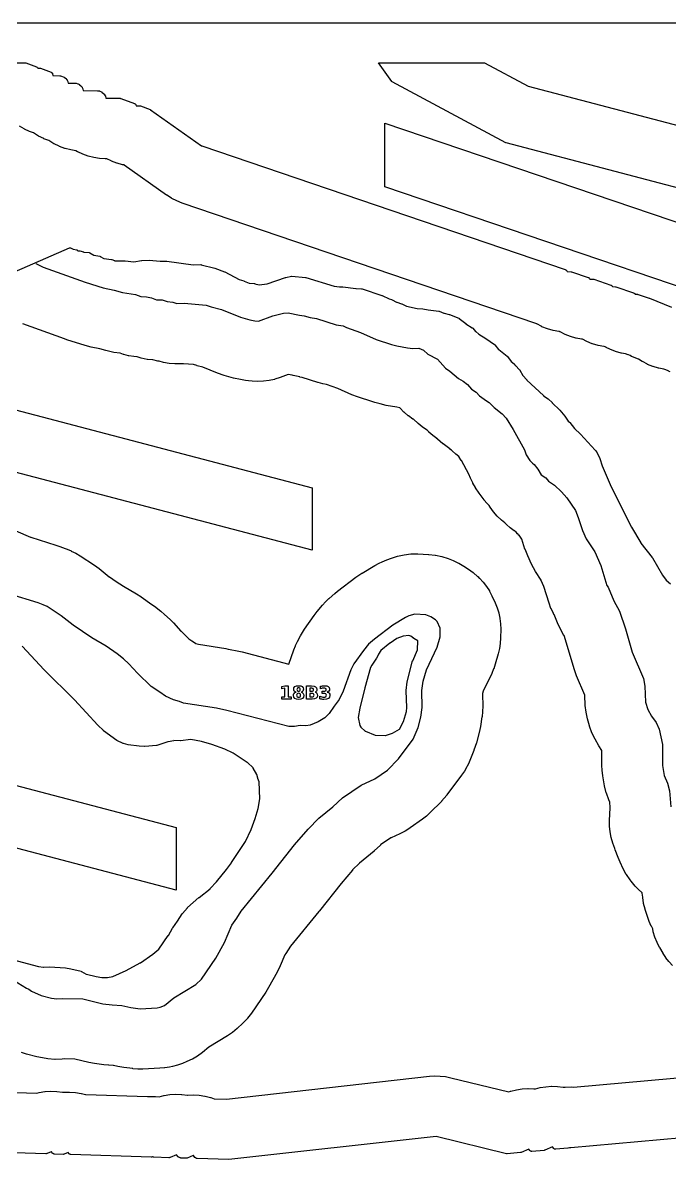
# Model space of a CAD drawing. Header units: millimetres. Extents: x 0 to 841, y 0 to 594.
# Drawn here: x 412.9 to 627, y 212.9 to 594 of the extents above; entities that cross this region are included whole.
import ezdxf

# ---------------------------------------------------------------- set-up
doc = ezdxf.new("R2010")
doc.units = ezdxf.units.MM
for name, color, linetype in [('CUT', 1, 'Continuous'), ('ENGRAVE', 5, 'Continuous'), ('SHEET_EDGE_DO_NOT_CUT', 8, 'Continuous')]:
    doc.layers.add(name, color=color, linetype=linetype)

msp = doc.modelspace()

# ---------------------------------------------------------------- linework, layer by layer
at = {"layer": 'CUT'}
for points in [[(356.96, 580.84), (413.82, 580.84), (417.31, 579.53), (417.31, 579.53), (417.36, 579.51), (417.4, 579.49), (417.52, 579.41), (417.57, 579.38), (417.61, 579.34), (417.64, 579.31), (417.67, 579.26), (417.79, 579.1), (417.79, 579.09), (417.8, 579.09), (418.5, 579.06), (418.55, 579.05), (418.6, 579.04), (418.65, 579.02), (422.18, 577.7), (422.22, 577.68), (422.26, 577.66), (422.38, 577.59), (422.42, 577.56), (422.45, 577.53), (422.49, 577.5), (422.52, 577.46), (422.57, 577.4), (422.6, 577.35), (422.62, 577.31), (422.64, 577.26), (422.65, 577.21), (422.79, 576.6), (422.8, 576.59), (422.81, 576.59), (425.11, 576.56), (425.17, 576.55), (425.22, 576.54), (425.28, 576.53), (426.51, 576.07), (426.55, 576.06), (426.59, 576.03), (426.63, 576.01), (426.99, 575.75), (427.02, 575.72), (427.05, 575.69), (427.08, 575.66), (427.43, 575.22), (427.45, 575.19), (427.48, 575.15), (427.49, 575.11), (427.68, 574.68), (427.7, 574.63), (427.71, 574.58), (427.8, 574.11), (427.8, 574.1), (427.82, 574.1), (430.37, 574.05), (430.41, 574.05), (430.45, 574.04), (430.49, 574.03), (431.06, 573.87), (431.1, 573.86), (431.14, 573.84), (431.17, 573.82), (431.56, 573.6), (431.59, 573.58), (431.62, 573.56), (432.01, 573.25), (432.05, 573.21), (432.08, 573.17), (432.44, 572.72), (432.46, 572.69), (432.48, 572.65), (432.5, 572.61), (432.69, 572.18), (432.71, 572.13), (432.72, 572.08), (432.81, 571.63), (432.81, 571.61), (432.82, 571.61), (437.57, 571.58), (437.63, 571.58), (438.19, 571.5), (438.24, 571.49), (438.28, 571.48), (438.33, 571.46), (438.88, 571.21), (438.93, 571.19), (438.97, 571.17), (439, 571.14), (439.67, 570.58), (439.71, 570.54), (439.75, 570.5), (439.78, 570.46), (440.09, 569.94), (440.12, 569.89), (440.14, 569.85), (440.15, 569.8), (440.32, 569.14), (440.32, 569.13), (440.33, 569.13), (445.04, 569.08), (445.08, 569.07), (445.12, 569.07), (445.16, 569.06), (445.21, 569.04), (449.82, 567.31), (449.86, 567.29), (449.9, 567.27), (449.94, 567.24), (449.98, 567.21), (450.12, 567.08), (450.16, 567.04), (450.19, 567), (450.22, 566.96), (450.24, 566.91), (450.26, 566.86), (450.33, 566.64), (450.33, 566.63), (450.34, 566.63), (451.65, 566.59), (451.7, 566.59), (451.76, 566.58), (451.81, 566.56), (455.01, 565.36), (455.05, 565.34), (455.09, 565.32), (455.12, 565.3), (471.99, 553.31), (472, 553.31), (472.01, 553.3), (592.33, 512.34), (592.38, 512.32), (592.42, 512.3), (592.46, 512.27), (592.64, 512.14), (592.68, 512.11), (592.71, 512.08), (592.74, 512.05), (592.77, 512.01), (592.79, 511.97), (592.81, 511.93), (592.9, 511.72), (592.91, 511.71), (592.92, 511.71), (594.28, 511.66), (594.33, 511.65), (594.37, 511.64), (594.42, 511.63), (599.91, 509.76), (599.96, 509.74), (600.01, 509.71), (600.05, 509.68), (600.17, 509.59), (600.2, 509.56), (600.24, 509.53), (600.27, 509.49), (600.29, 509.45), (600.31, 509.41), (600.4, 509.22), (600.41, 509.21), (600.42, 509.21), (601.6, 509.16), (601.65, 509.16), (601.7, 509.15), (601.74, 509.14), (607.39, 507.22), (607.44, 507.19), (607.49, 507.16), (607.64, 507.07), (607.68, 507.05), (607.71, 507.02), (607.74, 506.98), (607.77, 506.95), (607.8, 506.91), (607.91, 506.73), (607.92, 506.72), (607.93, 506.72), (608.93, 506.67), (608.98, 506.67), (609.02, 506.66), (609.07, 506.64), (614.91, 504.65), (614.97, 504.63), (615.02, 504.6), (615.17, 504.51), (615.22, 504.48), (615.25, 504.44), (615.29, 504.4), (615.32, 504.36), (615.41, 504.23), (615.42, 504.22), (615.43, 504.22), (616.26, 504.17), (616.31, 504.17), (616.36, 504.16), (616.4, 504.15), (620.11, 502.88), (620.13, 502.87), (627.41, 499.95)], [(639.11, 503.51), (532.62, 539.76), (532.62, 560.89), (646.05, 522.28)], [(627, 478.52), (626.51, 478.77), (626.49, 478.78), (624.96, 479.39), (624.95, 479.4), (624.94, 479.4), (623.24, 479.72), (623.19, 479.73), (621.37, 480.26), (621.33, 480.28), (619.57, 480.98), (619.52, 481), (617.84, 481.88), (617.8, 481.9), (616.58, 482.69), (616.57, 482.69), (616.56, 482.7), (616.24, 482.79), (616.19, 482.81), (614.32, 483.58), (614.27, 483.61), (613.77, 483.88), (613.75, 483.89), (613.19, 484.11), (613.17, 484.12), (612.22, 484.44), (612.21, 484.44), (612.2, 484.45), (610.87, 484.68), (610.82, 484.7), (608.94, 485.24), (608.89, 485.25), (607.07, 485.98), (607.02, 486), (605.84, 486.61), (605.83, 486.62), (605.82, 486.62), (605.14, 486.85), (605.12, 486.86), (605.12, 486.86), (605.1, 486.86), (603.2, 487.22), (603.15, 487.24), (601.31, 487.78), (601.26, 487.79), (599.48, 488.52), (599.43, 488.54), (598.05, 489.26), (598.04, 489.27), (598.03, 489.27), (597.89, 489.32), (597.88, 489.32), (597.86, 489.33), (597.78, 489.33), (597.73, 489.34), (595.9, 489.67), (595.86, 489.68), (594.07, 490.18), (594.02, 490.2), (592.29, 490.87), (592.25, 490.89), (590.59, 491.72), (590.55, 491.74), (590.44, 491.81), (590.43, 491.82), (590.42, 491.82), (590.27, 491.83), (590.22, 491.83), (588.33, 492.18), (588.29, 492.19), (586.44, 492.72), (586.39, 492.73), (584.61, 493.44), (584.57, 493.46), (582.86, 494.34), (582.82, 494.36), (582.54, 494.54), (582.53, 494.55), (582.52, 494.55), (465.58, 534.36), (465.56, 534.37), (463.8, 535.07), (463.75, 535.09), (462.08, 535.94), (462.04, 535.97), (460.44, 536.99), (460.42, 537), (446.38, 546.98), (446.37, 546.99), (446.36, 546.99), (445.91, 547.07), (445.86, 547.08), (444, 547.59), (443.96, 547.61), (442.16, 548.31), (442.11, 548.33), (440.65, 549.07), (440.64, 549.07), (440.63, 549.07), (440.1, 549.08), (440.07, 549.08), (438.21, 549.18), (438.16, 549.19), (436.33, 549.47), (436.29, 549.48), (434.49, 549.93), (434.45, 549.94), (432.7, 550.57), (432.66, 550.58), (430.98, 551.37), (430.94, 551.39), (430.38, 551.72), (430.37, 551.72), (430.36, 551.72), (428.74, 551.97), (428.69, 551.98), (426.82, 552.47), (426.77, 552.48), (424.96, 553.15), (424.91, 553.17), (423.17, 554.01), (423.13, 554.04), (421.48, 555.05), (421.44, 555.08), (421.44, 555.08), (421.43, 555.09), (421.42, 555.09), (419.83, 555.69), (419.78, 555.71), (418.06, 556.56), (418.01, 556.58), (416.38, 557.6), (416.37, 557.61), (416.35, 557.61), (415.09, 558.07), (415.05, 558.09), (413.36, 558.88), (413.32, 558.91), (411.72, 559.86)], [(390.03, 502.92), (428.28, 519.61), (428.41, 519.6), (428.41, 519.6), (428.45, 519.59), (428.5, 519.58), (428.55, 519.57), (428.59, 519.55), (429.47, 519.13), (429.48, 519.13), (429.49, 519.13), (430.67, 518.9), (430.72, 518.88), (430.77, 518.87), (430.81, 518.85), (430.86, 518.82), (431.16, 518.61), (431.17, 518.61), (431.18, 518.61), (431.58, 518.6), (431.64, 518.6), (431.69, 518.59), (431.74, 518.58), (432.89, 518.18), (432.9, 518.17), (432.91, 518.17), (434.83, 517.97), (434.88, 517.96), (434.93, 517.95), (434.98, 517.93), (435.03, 517.9), (436.28, 517.15), (436.29, 517.15), (436.31, 517.15), (438.32, 516.79), (438.37, 516.78), (438.42, 516.76), (438.47, 516.73), (439.66, 516.08), (439.67, 516.07), (439.68, 516.07), (442.17, 515.68), (442.22, 515.67), (442.27, 515.65), (443.16, 515.31), (443.17, 515.3), (443.18, 515.3), (444.01, 515.21), (444.04, 515.21), (446.65, 515.28), (446.69, 515.28), (446.73, 515.27), (449.57, 514.9), (449.59, 514.89), (449.6, 514.9), (452.14, 515.32), (452.19, 515.33), (454.6, 515.49), (454.64, 515.49), (454.68, 515.49), (458.27, 515.15), (458.29, 515.15), (460.39, 515.17), (460.46, 515.17), (469.22, 513.96), (469.23, 513.96), (469.24, 513.96), (471.76, 513.99), (471.8, 513.99), (471.85, 513.99), (471.89, 513.98), (476.31, 512.81), (476.35, 512.8), (479.6, 511.58), (479.66, 511.56), (484.37, 509.03), (484.38, 509.03), (484.4, 509.02), (486.01, 508.59), (486.08, 508.57), (487.71, 507.87), (487.73, 507.87), (487.74, 507.87), (489.52, 507.7), (489.56, 507.7), (489.6, 507.69), (491.06, 507.33), (491.07, 507.33), (491.08, 507.33), (493.64, 507.65), (493.66, 507.65), (493.67, 507.66), (499.79, 509.75), (499.85, 509.76), (501.75, 510.14), (501.79, 510.15), (501.84, 510.15), (501.89, 510.15), (506.34, 509.73), (506.39, 509.72), (506.43, 509.71), (515.81, 506.86), (515.82, 506.86), (515.83, 506.86), (517.61, 506.62), (517.62, 506.62), (517.63, 506.62), (518.65, 506.68), (518.7, 506.68), (518.75, 506.68), (523.07, 506.07), (523.1, 506.07), (524.94, 505.99), (524.99, 505.99), (525.03, 505.98), (525.08, 505.97), (531.62, 503.79), (531.68, 503.77), (534.01, 502.66), (534.02, 502.66), (534.03, 502.65), (534.9, 502.4), (534.95, 502.38), (535, 502.36), (536.51, 501.54), (536.52, 501.54), (536.53, 501.53), (538.17, 501.03), (538.21, 501.01), (538.25, 501), (539.79, 500.22), (539.8, 500.22), (539.81, 500.22), (543.28, 499.52), (543.31, 499.52), (545.14, 499.41), (545.18, 499.4), (545.21, 499.39), (546.93, 499.01), (546.95, 499.01), (550.45, 498.6), (550.5, 498.59), (550.54, 498.58), (550.58, 498.57), (552.18, 497.94), (552.21, 497.93), (553.9, 497.53), (553.93, 497.52), (553.97, 497.51), (557.11, 496.24), (557.15, 496.22), (557.19, 496.19), (557.23, 496.17), (559.4, 494.45), (559.42, 494.43), (561.56, 493.11), (561.61, 493.08), (561.65, 493.05), (561.68, 493.01), (562.65, 491.84), (562.66, 491.84), (562.67, 491.83), (563.66, 490.97), (563.67, 490.97), (563.67, 490.96), (566.02, 489.58), (566.05, 489.56), (568.9, 487.56), (568.94, 487.53), (568.97, 487.5), (569, 487.47), (570.26, 485.93), (570.27, 485.92), (570.28, 485.91), (573.11, 483.64), (573.15, 483.6), (573.19, 483.56), (574.4, 481.97), (574.41, 481.96), (574.42, 481.95), (575.38, 481.12), (575.42, 481.09), (575.45, 481.06), (575.47, 481.02), (575.78, 480.57), (575.78, 480.56), (575.79, 480.55), (577.19, 479.19), (577.23, 479.16), (577.25, 479.12), (577.28, 479.08), (578.28, 477.33), (578.29, 477.32), (578.29, 477.31), (579.55, 475.8), (579.57, 475.77), (585.11, 470.62), (585.14, 470.6), (586.66, 469.51), (586.71, 469.47), (588.01, 468.29), (588.02, 468.28), (590.46, 465.84), (590.5, 465.8), (592.12, 463.85), (592.15, 463.8), (593.22, 462.18), (593.23, 462.17), (593.24, 462.16), (593.76, 461.78), (593.79, 461.75), (593.83, 461.72), (593.86, 461.68), (595.35, 459.74), (595.35, 459.73), (595.36, 459.72), (597.37, 457.87), (597.4, 457.84), (602.25, 452.53), (602.28, 452.49), (602.66, 451.97), (602.69, 451.93), (602.71, 451.89), (603.7, 449.82), (603.72, 449.76), (604.51, 447.35), (604.52, 447.33), (607.47, 440.39), (607.48, 440.38), (614.24, 427.07), (614.25, 427.06), (617.29, 421.84), (617.31, 421.81), (621.09, 417), (621.12, 416.94), (624.49, 411.19), (624.51, 411.16), (625.72, 409.53), (625.73, 409.51), (625.74, 409.5), (627.17, 408.31)], [(627.77, 281.93), (626.65, 283.16), (626.62, 283.19), (625.61, 284.5), (625.59, 284.54), (624.69, 285.94), (624.68, 285.95), (623.55, 287.9), (623.54, 287.92), (622.69, 289.54), (622.67, 289.58), (621.98, 291.27), (621.96, 291.32), (621.43, 293.06), (621.42, 293.11), (621.24, 294.02), (621.23, 294.03), (621.23, 294.04), (620.79, 294.9), (620.78, 294.92), (620.07, 296.46), (620.05, 296.5), (619.48, 298.1), (619.47, 298.12), (618.74, 300.5), (618.73, 300.53), (618.24, 302.46), (618.23, 302.51), (617.93, 304.48), (617.93, 304.5), (617.79, 305.92), (617.79, 305.93), (617.78, 305.94), (616.48, 307.17), (616.46, 307.18), (615.49, 308.19), (615.47, 308.21), (614.09, 309.81), (614.08, 309.83), (613.75, 310.26), (613.73, 310.28), (612.52, 312.03), (612.49, 312.07), (611.47, 313.95), (611.46, 313.97), (610.45, 316.11), (610.44, 316.13), (609.78, 317.69), (609.77, 317.71), (608.84, 320.21), (608.84, 320.21), (608.68, 320.67), (608.68, 320.68), (608.07, 322.44), (608.06, 322.47), (607.54, 324.26), (607.52, 324.31), (607.18, 326.13), (607.17, 326.18), (607, 328.03), (606.99, 328.08), (607, 329.95), (607, 329.97), (607.21, 334.18), (607.21, 334.21), (607.07, 336.01), (607.06, 336.02), (607.06, 336.03), (606.74, 336.75), (606.73, 336.78), (605.9, 339.03), (605.88, 339.09), (605.33, 341.42), (605.32, 341.45), (604.75, 344.77), (604.74, 344.79), (604.53, 346.47), (604.52, 346.52), (604.45, 348.21), (604.45, 348.23), (604.46, 353.04), (604.46, 353.05), (604.45, 353.06), (603.44, 354.63), (603.42, 354.65), (602.2, 356.81), (602.18, 356.84), (601.15, 358.94), (601.13, 358.99), (600.36, 361.2), (600.35, 361.23), (599.67, 363.6), (599.67, 363.63), (599.19, 365.77), (599.18, 365.82), (598.94, 368), (598.94, 368.03), (598.75, 371.44), (598.75, 371.45), (598.75, 371.46), (596.04, 377.83), (596.03, 377.86), (595.24, 380.1), (595.23, 380.13), (593.1, 387.53), (593.09, 387.53), (591.9, 391.15), (591.9, 391.16), (591.89, 391.17), (590.93, 392.89), (590.92, 392.92), (589.99, 394.82), (589.98, 394.84), (588.6, 398.09), (588.58, 398.12), (588.39, 398.44), (588.37, 398.48), (587.6, 400.13), (587.58, 400.17), (586.95, 401.9), (586.95, 401.93), (585.26, 407.41), (585.25, 407.44), (584.38, 409.44), (584.38, 409.45), (584.37, 409.46), (582.51, 412.33), (582.49, 412.36), (581.14, 414.8), (581.13, 414.83), (579.88, 417.52), (579.87, 417.55), (578.99, 419.79), (578.98, 419.82), (577.93, 423.06), (577.93, 423.07), (577.92, 423.08), (577.01, 424.41), (576.99, 424.43), (576.58, 424.9), (576.56, 424.91), (576.02, 425.43), (576.02, 425.44), (576.01, 425.45), (575.46, 425.83), (575.44, 425.84), (574.1, 426.84), (574.07, 426.87), (572.82, 427.98), (572.79, 428.01), (572.36, 428.46), (572.34, 428.48), (571.17, 429.42), (571.13, 429.45), (569.82, 430.73), (569.79, 430.76), (568.6, 432.15), (568.57, 432.19), (567.51, 433.69), (567.49, 433.71), (567.17, 434.22), (567.16, 434.23), (567.16, 434.24), (566.37, 435.04), (566.35, 435.06), (565.5, 436.03), (565.48, 436.06), (563.8, 438.28), (563.78, 438.31), (562.6, 440.13), (562.58, 440.15), (561.7, 441.66), (561.68, 441.7), (560.94, 443.26), (560.92, 443.31), (560.45, 444.59), (560.44, 444.59), (560.44, 444.6), (557.93, 449.15), (557.92, 449.16), (557.11, 450.42), (557.1, 450.43), (557.09, 450.44), (556.09, 451.26), (556.07, 451.28), (554.9, 452.32), (554.89, 452.34), (554.64, 452.57), (554.63, 452.58), (554.62, 452.59), (554.11, 452.93), (554.09, 452.95), (551.87, 454.63), (551.85, 454.65), (550.01, 456.23), (550, 456.24), (549.99, 456.26), (549.98, 456.26), (549.84, 456.36), (549.82, 456.38), (548.48, 457.41), (548.44, 457.43), (547.2, 458.57), (547.17, 458.6), (546.7, 459.11), (546.69, 459.12), (546.68, 459.12), (546.4, 459.28), (546.36, 459.31), (544.98, 460.26), (544.95, 460.28), (543.64, 461.35), (543.62, 461.37), (542.06, 462.77), (542.05, 462.77), (542.05, 462.78), (541.94, 462.85), (541.92, 462.86), (540.41, 463.92), (540.38, 463.95), (538.98, 465.14), (538.95, 465.17), (537.66, 466.49), (537.65, 466.51), (537.57, 466.6), (537.56, 466.61), (537.55, 466.61), (536.59, 466.75), (536.58, 466.76), (533.06, 467.38), (533.03, 467.39), (531.05, 467.85), (531.03, 467.86), (529.32, 468.34), (529.32, 468.35), (528.66, 468.55), (528.65, 468.55), (523.59, 470.19), (523.57, 470.2), (521.68, 470.92), (521.66, 470.93), (517.03, 472.98), (517.01, 472.99), (513.34, 474.33), (513.33, 474.34), (513.32, 474.34), (512.12, 474.55), (512.08, 474.56), (510.5, 474.99), (510.48, 475), (505.27, 476.64), (505.24, 476.64), (504.46, 476.78), (504.44, 476.79), (502.33, 477.28), (502.31, 477.28), (501.95, 477.39), (501.92, 477.39), (500.61, 477.59), (500.6, 477.6), (500.59, 477.59), (497.95, 476.59), (497.93, 476.59), (496.18, 476.02), (496.13, 476), (494.35, 475.6), (494.3, 475.59), (492.49, 475.36), (492.44, 475.36), (490.61, 475.3), (490.57, 475.3), (488.73, 475.41), (488.71, 475.41), (487.46, 475.55), (487.45, 475.55), (486.49, 475.68), (486.48, 475.68), (484.84, 475.93), (484.81, 475.94), (482.54, 476.44), (482.51, 476.44), (479.47, 477.3), (479.45, 477.31), (477.24, 478.07), (477.21, 478.08), (472.4, 480.07), (472.4, 480.08), (472.39, 480.08), (470.48, 480.54), (470.45, 480.55), (469.29, 480.9), (469.28, 480.9), (469.26, 480.91), (465.94, 481.2), (465.93, 481.2), (465.92, 481.2), (465.01, 481.14), (464.98, 481.14), (463.13, 481.12), (463.09, 481.12), (461.26, 481.27), (461.21, 481.27), (459.4, 481.59), (459.36, 481.6), (457.89, 482.01), (457.86, 482.01), (457.5, 482.07), (457.47, 482.08), (455.85, 482.44), (455.82, 482.44), (454.07, 482.62), (454.01, 482.63), (452, 483.05), (451.95, 483.06), (450.65, 483.48), (450.63, 483.48), (450.62, 483.49), (449.6, 483.56), (449.56, 483.56), (447.88, 483.83), (447.84, 483.84), (446.2, 484.25), (446.15, 484.26), (445.09, 484.63), (445.08, 484.63), (445.07, 484.63), (442.95, 484.95), (442.92, 484.95), (440.3, 485.52), (440.27, 485.53), (438.29, 486.1), (438.27, 486.11), (435.44, 486.69), (435.42, 486.7), (433.47, 487.21), (433.45, 487.21), (427.4, 489.12), (427.39, 489.12), (426.63, 489.38), (426.62, 489.38), (412.8, 494.37)], [(390, 434.68), (415.41, 423.72), (415.43, 423.71), (423.76, 421.15), (423.78, 421.14), (425.08, 420.69), (425.1, 420.69), (426.79, 420.03), (426.8, 420.03), (427.52, 419.73), (427.53, 419.73), (428.8, 419.18), (428.82, 419.17), (430.33, 418.44), (430.37, 418.42), (431.81, 417.56), (431.83, 417.55), (436.5, 414.49), (436.52, 414.48), (438.04, 413.38), (438.06, 413.36), (441.45, 410.65), (441.47, 410.64), (443.72, 409.07), (443.73, 409.07), (446.17, 407.49), (446.18, 407.48), (450.45, 405), (450.47, 404.98), (451.93, 404.05), (451.95, 404.04), (455.55, 401.49), (455.56, 401.49), (456.35, 400.9), (456.36, 400.89), (458.46, 399.25), (458.47, 399.23), (459.73, 398.16), (459.75, 398.14), (461.54, 396.48), (461.55, 396.47), (462.64, 395.38), (462.65, 395.37), (465.16, 392.65), (465.17, 392.64), (467.77, 390.07), (467.78, 390.06), (467.79, 390.05), (468.78, 389.43), (468.8, 389.42), (470, 388.6), (470.02, 388.59), (470.05, 388.56), (470.06, 388.56), (470.08, 388.55), (470.92, 388.28), (470.93, 388.28), (470.94, 388.28), (479.96, 386.86), (479.97, 386.86), (480.81, 386.71), (480.83, 386.7), (484.29, 386), (484.3, 386), (485.38, 385.75), (485.4, 385.75), (500.81, 381.72), (500.82, 381.72), (500.82, 381.73), (502.46, 386.42), (502.47, 386.44), (503.01, 387.81), (503.02, 387.84), (503.66, 389.17), (503.67, 389.18), (504.67, 391.08), (504.69, 391.11), (506.01, 393.27), (506.03, 393.3), (509.18, 397.77), (509.19, 397.79), (510.23, 399.14), (510.25, 399.15), (511.96, 401.19), (511.98, 401.2), (513, 402.33), (513.03, 402.35), (514.13, 403.39), (514.15, 403.41), (516.05, 405.06), (516.06, 405.07), (516.97, 405.82), (516.99, 405.83), (523, 410.46), (523.02, 410.48), (525.05, 411.84), (525.08, 411.86), (529.33, 414.37), (529.35, 414.38), (530.69, 415.1), (530.71, 415.11), (531.75, 415.62), (531.77, 415.63), (533.25, 416.28), (533.29, 416.29), (534.82, 416.82), (534.84, 416.83), (536.81, 417.41), (536.84, 417.42), (538.99, 417.93), (539.04, 417.94), (541.22, 418.21), (541.28, 418.21), (543.49, 418.23), (543.52, 418.23), (547.09, 418.06), (547.12, 418.05), (549.28, 417.83), (549.33, 417.82), (551.44, 417.36), (551.49, 417.35), (553.55, 416.65), (553.58, 416.64), (555.22, 415.99), (555.25, 415.98), (557.01, 415.17), (557.05, 415.15), (558.73, 414.17), (558.75, 414.16), (560.29, 413.15), (560.31, 413.14), (561.86, 412.02), (561.9, 411.99), (563.32, 410.72), (563.34, 410.71), (563.86, 410.2), (563.88, 410.18), (565.1, 408.89), (565.12, 408.85), (566.21, 407.46), (566.24, 407.42), (567.19, 405.94), (567.22, 405.9), (568.04, 404.32), (568.05, 404.3), (569.1, 402.05), (569.11, 402.03), (569.78, 400.39), (569.8, 400.34), (570.32, 398.66), (570.33, 398.62), (570.7, 396.89), (570.71, 396.85), (570.92, 395.1), (570.92, 395.05), (570.97, 393.28), (570.97, 393.25), (570.92, 390.38), (570.92, 390.36), (570.82, 388.63), (570.81, 388.58), (570.56, 386.88), (570.55, 386.84), (570.14, 385.15), (570.14, 385.13), (569.15, 381.74), (569.15, 381.72), (568.63, 380.18), (568.62, 380.15), (567.98, 378.66), (567.97, 378.64), (565.14, 372.73), (565.13, 372.72), (565.13, 372.71), (564.92, 371.97), (564.91, 371.93), (564.89, 371.79), (564.89, 371.78), (564.89, 371.77), (564.99, 367.8), (564.99, 367.77), (564.95, 366.02), (564.95, 365.97), (564.76, 364.23), (564.75, 364.21), (564.27, 361.11), (564.26, 361.08), (563.84, 359.07), (563.84, 359.04), (562.94, 355.66), (562.93, 355.63), (562.1, 353.17), (562.09, 353.14), (560.51, 349.29), (560.5, 349.28), (559.81, 347.78), (559.79, 347.74), (558.98, 346.32), (558.96, 346.29), (558.03, 344.93), (558.02, 344.91), (553.15, 338.4), (553.13, 338.37), (551.33, 336.29), (551.31, 336.27), (547.65, 332.58), (547.64, 332.56), (546.41, 331.42), (546.37, 331.4), (545.05, 330.37), (545.03, 330.35), (540.95, 327.45), (540.93, 327.44), (539.34, 326.41), (539.29, 326.39), (537.6, 325.52), (537.58, 325.51), (534.67, 324.19), (534.66, 324.19), (534.65, 324.18), (531.23, 321.82), (531.22, 321.82), (531.21, 321.81), (529.12, 319.84), (529.1, 319.83), (527.88, 318.77), (527.87, 318.76), (524.22, 315.85), (524.19, 315.83), (521.95, 313.55), (521.94, 313.54), (518.15, 309.11), (518.14, 309.1), (510.97, 300.05), (510.96, 300.05), (510.79, 299.83), (510.79, 299.82), (501.41, 288.34), (501.39, 288.31), (500.63, 287.08), (500.62, 287.06), (499.83, 285.88), (499.82, 285.86), (499.56, 285.5), (499.55, 285.49), (499.54, 285.47), (498, 281.78), (497.99, 281.75), (497.02, 279.77), (497.01, 279.74), (494.16, 274.64), (494.15, 274.62), (493.21, 273.09), (493.2, 273.08), (488.48, 266.17), (488.47, 266.15), (487.17, 264.44), (487.13, 264.4), (485.65, 262.85), (485.63, 262.84), (483.76, 261.08), (483.74, 261.06), (482.23, 259.78), (482.19, 259.75), (480.56, 258.63), (480.54, 258.62), (474.41, 254.85), (474.38, 254.83), (472.28, 253.12), (472.26, 253.11), (470.68, 251.95), (470.63, 251.92), (468.96, 250.94), (468.91, 250.92), (467.13, 250.1), (467.11, 250.09), (465.68, 249.51), (465.66, 249.51), (464.06, 248.95), (464.02, 248.93), (462.39, 248.51), (462.37, 248.51), (461.4, 248.3), (461.38, 248.3), (459.8, 248.03), (459.76, 248.03), (458.17, 247.89), (458.15, 247.89), (452.58, 247.63), (452.56, 247.63), (450.93, 247.62), (450.89, 247.63), (449.27, 247.75), (449.25, 247.76), (446.23, 248.12), (446.21, 248.12), (444.27, 248.46), (444.24, 248.46), (442.79, 248.79), (442.78, 248.79), (442.77, 248.79), (441.24, 248.87), (441.22, 248.88), (439.64, 249.03), (439.62, 249.03), (436.56, 249.45), (436.54, 249.46), (434.65, 249.81), (434.63, 249.82), (430.09, 250.9), (430.07, 250.91), (430.06, 250.91), (426.73, 250.98), (426.7, 250.98), (425.9, 250.91), (425.87, 250.91), (423.53, 250.84), (423.47, 250.84), (421.14, 251.05), (421.11, 251.05), (419.36, 251.32), (419.34, 251.32), (417.46, 251.7), (417.44, 251.71), (414.06, 252.56), (414.04, 252.56), (412.38, 253.06)], [(406.05, 284.8), (418, 281.64), (418.03, 281.63), (419.72, 281.38), (419.74, 281.38), (419.75, 281.38), (421.61, 281.46), (421.66, 281.46), (426.95, 281.17), (427, 281.16), (428.72, 280.87), (428.76, 280.87), (432.11, 280.01), (432.15, 280), (432.18, 279.98), (432.22, 279.96), (433.83, 279.09), (433.84, 279.08), (433.85, 279.08), (437.06, 278.27), (437.08, 278.26), (438.95, 278), (438.98, 278), (440.8, 277.96), (440.81, 277.96), (440.82, 277.96), (442.59, 278.29), (442.61, 278.29), (442.62, 278.3), (446.98, 280.29), (446.99, 280.3), (451.69, 282.82), (451.72, 282.83), (455.84, 285.65), (455.86, 285.66), (457.79, 287.33), (457.8, 287.33), (457.81, 287.34), (460.97, 291.86), (460.98, 291.87), (462.41, 294.33), (462.44, 294.37), (464.05, 296.59), (464.06, 296.61), (465.57, 299.07), (465.6, 299.1), (465.62, 299.13), (467.32, 301.06), (467.36, 301.11), (471.11, 304.42), (471.13, 304.44), (474.78, 307.35), (474.8, 307.38), (476.86, 309.57), (476.87, 309.58), (480.25, 313.73), (480.26, 313.74), (481.87, 315.96), (481.87, 315.97), (486.48, 322.99), (486.5, 323.02), (488.39, 326.93), (488.4, 326.95), (489.73, 330.55), (489.74, 330.57), (490.68, 333.92), (490.68, 333.94), (491.27, 337.11), (491.28, 337.13), (491.28, 337.14), (491.03, 342.73), (491.03, 342.74), (491.03, 342.75), (490.57, 343.86), (490.55, 343.9), (490.54, 343.93), (490.25, 345.15), (490.24, 345.17), (490.24, 345.18), (489.01, 347.31), (489.01, 347.32), (489, 347.33), (487.12, 349.14), (487.12, 349.14), (487.11, 349.15), (482.44, 352.26), (482.42, 352.28), (479.71, 353.59), (479.68, 353.6), (475.33, 355.12), (475.32, 355.13), (471.93, 356.07), (471.9, 356.08), (468.45, 356.7), (468.44, 356.71), (468.43, 356.7), (464.99, 356.36), (464.94, 356.36), (462.83, 356.37), (462.82, 356.37), (462.81, 356.36), (460.89, 355.99), (460.86, 355.98), (457.16, 354.81), (457.11, 354.79), (457.05, 354.79), (453.18, 354.49), (453.14, 354.48), (451.37, 354.51), (451.31, 354.52), (447.74, 354.97), (447.66, 354.99), (446.09, 355.43), (446.05, 355.44), (446.01, 355.46), (443.98, 356.42), (443.94, 356.45), (443.9, 356.47), (439.57, 359.63), (439.51, 359.68), (437.65, 361.47), (437.62, 361.49), (429.93, 369.9), (429.92, 369.91), (419.86, 379.78), (419.85, 379.79), (412.63, 387.61)], [(308.26, 243.18), (417.45, 239.68), (417.46, 239.68), (417.47, 239.68), (418.2, 239.87), (418.25, 239.88), (420.13, 240.17), (420.18, 240.18), (422.09, 240.29), (422.14, 240.29), (424.05, 240.21), (424.1, 240.21), (425.99, 239.95), (426.04, 239.94), (426.07, 239.93), (426.08, 239.93), (426.09, 239.93), (426.31, 239.96), (426.36, 239.96), (428.28, 240.01), (428.33, 240.01), (430.25, 239.88), (430.29, 239.87), (432.19, 239.55), (432.24, 239.54), (433.6, 239.16), (433.62, 239.16), (433.63, 239.16), (454.07, 238.5), (454.11, 238.5), (454.6, 238.56), (454.65, 238.56), (456.72, 238.57), (456.77, 238.57), (457.92, 238.46), (457.93, 238.46), (457.94, 238.46), (459.53, 238.88), (459.58, 238.89), (461.46, 239.19), (461.51, 239.19), (463.41, 239.31), (463.46, 239.31), (465.36, 239.24), (465.41, 239.24), (467.29, 238.99), (467.34, 238.98), (467.46, 238.95), (467.47, 238.95), (467.48, 238.95), (469.18, 239.04), (469.23, 239.04), (471.13, 238.95), (471.18, 238.95), (473.07, 238.67), (473.12, 238.66), (474.97, 238.21), (475.01, 238.19), (476.14, 237.8), (476.15, 237.79), (476.16, 237.79), (480.18, 237.66), (480.22, 237.66), (547.38, 245.22), (547.4, 245.22), (549.13, 245.34), (549.17, 245.34), (550.9, 245.31), (550.94, 245.3), (552.66, 245.11), (552.7, 245.11), (554.4, 244.77), (554.42, 244.76), (573.6, 240.04), (573.61, 240.03), (573.62, 240.04), (574.24, 240.27), (574.29, 240.28), (576.12, 240.76), (576.17, 240.77), (578.04, 241.07), (578.08, 241.08), (579.97, 241.2), (580.02, 241.2), (581.91, 241.13), (581.96, 241.13), (582.43, 241.07), (582.44, 241.07), (582.45, 241.07), (583.98, 241.47), (584.02, 241.48), (585.87, 241.78), (585.92, 241.79), (587.79, 241.91), (587.84, 241.91), (589.71, 241.85), (589.76, 241.85), (591.62, 241.61), (591.66, 241.6), (591.74, 241.59), (591.75, 241.58), (591.76, 241.59), (592.27, 241.65), (592.32, 241.65), (594.25, 241.71), (594.3, 241.7), (595, 241.65), (595.01, 241.65), (595.02, 241.65), (652.87, 246.86)], [(660.62, 227.48), (594.2, 221.5), (594.15, 221.5), (594.1, 221.5), (594.06, 221.51), (593.73, 221.57), (593.72, 221.57), (593.71, 221.57), (593.31, 221.43), (593.25, 221.42), (593.2, 221.41), (589.2, 221.05), (589.15, 221.05), (589.1, 221.05), (588.95, 221.07), (588.9, 221.07), (588.86, 221.09), (588.81, 221.1), (588.77, 221.12), (588.69, 221.17), (588.65, 221.19), (588.6, 221.23), (588.56, 221.26), (588.53, 221.31), (588.14, 221.84), (588.13, 221.84), (588.12, 221.84), (585.53, 220.75), (585.48, 220.73), (585.43, 220.72), (585.38, 220.71), (581.25, 220.35), (581.2, 220.35), (581.15, 220.35), (581.1, 220.36), (581.05, 220.37), (581, 220.39), (580.84, 220.46), (580.79, 220.48), (580.75, 220.51), (580.71, 220.54), (580.67, 220.58), (580.64, 220.62), (580.26, 221.12), (580.25, 221.13), (580.24, 221.13), (577.68, 220.04), (577.64, 220.02), (577.58, 220.01), (577.53, 220), (573.05, 219.6), (573, 219.6), (572.94, 219.6), (572.89, 219.61), (549.64, 225.34), (549.62, 225.35), (549.61, 225.35), (481.03, 217.63), (480.96, 217.63), (470.53, 217.97), (470.49, 217.97), (470.44, 217.98), (470.4, 217.99), (470.36, 218), (470.31, 218.02), (469.92, 218.23), (469.88, 218.25), (469.84, 218.28), (469.81, 218.31), (469.78, 218.34), (469.25, 218.96), (469.24, 218.97), (469.23, 218.97), (467.18, 218.13), (467.13, 218.11), (467.08, 218.1), (467.03, 218.09), (466.98, 218.09), (465.18, 218.14), (465.13, 218.14), (465.08, 218.15), (465.02, 218.17), (464.97, 218.19), (464.38, 218.48), (464.34, 218.51), (464.3, 218.54), (464.26, 218.57), (464.23, 218.6), (463.67, 219.24), (463.66, 219.25), (463.65, 219.24), (461.53, 218.34), (461.48, 218.32), (461.43, 218.31), (461.22, 218.27), (461.17, 218.27), (461.11, 218.26), (456.21, 218.42), (456.17, 218.42), (456.12, 218.43), (456.08, 218.44), (455.8, 218.52), (455.79, 218.53), (455.77, 218.53), (455.47, 218.46), (455.43, 218.45), (455.39, 218.45), (455.35, 218.45), (428.75, 219.3), (428.71, 219.31), (428.66, 219.32), (428.61, 219.33), (428.4, 219.4), (428.36, 219.42), (428.32, 219.44), (428.28, 219.46), (428.24, 219.49), (428.21, 219.52), (428.18, 219.55), (427.85, 219.95), (427.85, 219.96), (427.84, 219.95), (426.46, 219.42), (426.41, 219.4), (426.36, 219.39), (426.31, 219.39), (426.26, 219.39), (423.29, 219.48), (423.24, 219.48), (423.18, 219.49), (423.13, 219.51), (422.87, 219.61), (422.83, 219.63), (422.78, 219.65), (422.74, 219.68), (422.7, 219.72), (422.67, 219.75), (422.28, 220.22), (422.27, 220.23), (422.26, 220.22), (420.9, 219.65), (420.84, 219.63), (420.79, 219.62), (420.58, 219.58), (420.53, 219.57), (420.48, 219.57), (307.61, 223.19)]]:
    msp.add_lwpolyline(points, dxfattribs=at)
for points in [[(572.73, 554.31), (572.68, 554.33), (572.62, 554.35), (535.05, 574.49), (535.01, 574.52), (534.97, 574.55), (534.94, 574.58), (534.91, 574.61), (534.88, 574.65), (530.54, 580.83), (565.55, 580.83), (580.03, 573.07), (580.04, 573.07), (580.06, 573.06), (789.12, 518.08), (789.12, 497.4), (572.73, 554.31)], [(292.23, 476.31), (292.18, 476.33), (292.12, 476.35), (254.55, 496.49), (254.51, 496.52), (254.47, 496.55), (254.44, 496.58), (254.41, 496.61), (254.38, 496.65), (250.04, 502.83), (285.05, 502.83), (299.53, 495.07), (299.54, 495.07), (299.56, 495.06), (508.62, 440.08), (508.62, 419.4), (292.23, 476.31)], [(247.23, 363.81), (247.18, 363.83), (247.12, 363.85), (209.55, 383.99), (209.51, 384.02), (209.47, 384.05), (209.44, 384.08), (209.41, 384.11), (209.38, 384.15), (205.04, 390.33), (240.05, 390.33), (254.53, 382.57), (254.54, 382.57), (254.56, 382.56), (463.62, 327.58), (463.62, 306.9), (247.23, 363.81)], [(524.33, 361.42), (524.68, 360.86), (524.69, 360.85), (524.7, 360.84), (526.14, 359.52), (526.15, 359.52), (526.16, 359.51), (529.45, 358.22), (529.46, 358.21), (529.47, 358.21), (532.75, 358.12), (532.76, 358.12), (532.78, 358.12), (535.13, 358.85), (535.14, 358.85), (535.16, 358.86), (537.46, 360.21), (537.47, 360.22), (537.47, 360.23), (538.75, 362.72), (538.75, 362.73), (538.76, 362.74), (539.79, 365.97), (539.79, 365.98), (539.8, 366), (539.93, 367.33), (539.93, 367.37), (539.69, 372.88), (539.69, 372.92), (539.69, 372.96), (539.99, 375.82), (539.99, 375.85), (540, 375.89), (541.81, 382.77), (541.82, 382.8), (541.84, 382.84), (543.4, 386.47), (543.4, 386.48), (543.4, 386.49), (543.58, 389.43), (543.58, 389.44), (543.57, 389.45), (542.16, 390.23), (542.13, 390.25), (542.1, 390.27), (541.2, 390.96), (541.19, 390.97), (541.18, 390.97), (540.55, 391.14), (540.54, 391.14), (540.53, 391.14), (538.65, 390.95), (538.64, 390.95), (538.63, 390.95), (536.61, 390.16), (536.59, 390.15), (536.58, 390.15), (534.32, 388.61), (534.31, 388.6), (531.32, 386.22), (531.31, 386.21), (531.3, 386.2), (530.48, 384.98), (530.46, 384.95), (529.86, 383.73), (529.83, 383.67), (528.27, 381.39), (528.26, 381.36), (527.88, 380.62), (527.88, 380.61), (527.87, 380.6), (525.96, 373.82), (525.96, 373.82), (524.31, 367.15), (524.3, 367.13), (523.82, 364.02), (523.82, 364.01), (523.82, 364), (524.32, 361.44), (524.32, 361.43), (524.33, 361.42)]]:
    msp.add_lwpolyline(points, close=True, dxfattribs=at)
at = {"layer": 'ENGRAVE'}
for points in [[(417.09, 514.4), (419.57, 513.19), (433.41, 508.19), (439.47, 506.28), (443.1, 505.53), (445.86, 504.73), (450.16, 504.1), (451.86, 503.43), (453.75, 503.38), (455.44, 503.02), (457.09, 502.39), (458.99, 502.3), (460.55, 501.84), (462.45, 501.54), (463.78, 501.11), (466.2, 501.25), (473.45, 500.62), (475.16, 499.98), (478.61, 499.15), (484.88, 496.56), (487.94, 495.69), (489.6, 495.43), (490.86, 495.3), (495.5, 497.05), (499.08, 497.92), (500.62, 498.01), (504.41, 497.21), (505.88, 497.07), (507.92, 496.48), (510.01, 496.11), (516.49, 494.07), (518.84, 493.74), (519.97, 493.2), (524.51, 491.54), (529.76, 489.22), (534.84, 487.57), (536.56, 487.08), (540.1, 486.44), (541.9, 486.24), (543.81, 486.35), (545.42, 485.62), (546.87, 484.37), (550.02, 482.72), (552.65, 479.74), (554.17, 478.77), (556.98, 476.26), (558.56, 475.45), (559.95, 474.35), (561.3, 472.75), (562.79, 471.71), (563.96, 470.56), (566.21, 468.86), (567.15, 468.3), (568.8, 466.7), (571.42, 464.54), (572.71, 463.11), (575.09, 459.45), (578.86, 452.62), (579.36, 451.04), (580.56, 449.19), (581.43, 448.2), (582, 447.79), (583.24, 446.22), (584.37, 444.44), (585.85, 443.37), (586.74, 442.34), (588.71, 440.99), (591.05, 438.73), (592.79, 436.76), (595.66, 432.59), (596.63, 430.25), (598.02, 425.95), (599.28, 423.23), (602.05, 418.94), (604.04, 414.38), (606.07, 407.8), (606.45, 407.21), (608.39, 402.66), (610.3, 399.24), (612.21, 393.43), (614.45, 385.66), (618.15, 376.94), (618.62, 374.37), (618.91, 369.09), (619.59, 366.68), (620.83, 364.5), (622.37, 362.41), (623.43, 360.13), (624.46, 355.15), (624.45, 348.19), (625.03, 344.85), (626.17, 342.26), (626.83, 339.81), (627.25, 334.49)], [(409.76, 277.02), (414.08, 274.38), (414.78, 274.09), (415.67, 273.43), (418.94, 271.95), (422.34, 271.1), (424.12, 270.83), (426.04, 271), (432.64, 270.86), (439.29, 269.27), (442.36, 268.84), (445.54, 268.66), (448.61, 267.98), (451.65, 267.61), (457.24, 267.87), (458.23, 268.08), (459.68, 268.66), (462.81, 271.19), (470.07, 275.66), (471.96, 277.43), (476.69, 284.36), (479.54, 289.49), (481.99, 295.32), (483.6, 297.57), (485.07, 299.95), (495.29, 312.47), (502.7, 321.82), (507.19, 327.07), (510.79, 330.73), (515.42, 334.41), (518.62, 337.42), (524.77, 341.67), (529.35, 343.74), (533.44, 346.65), (537.12, 350.36), (542.01, 356.9), (543.6, 360.77), (544.51, 364.18), (544.99, 367.3), (544.86, 372.95), (545.31, 376.12), (546.36, 379.82), (549.94, 387.29), (550.93, 390.7), (550.97, 393.59), (549.92, 395.87), (549.38, 396.39), (547.81, 397.41), (546.14, 398.08), (542.54, 398.25), (540.55, 397.66), (539.49, 397.14), (535.21, 394.62), (529.18, 389.97), (527.26, 388.31), (525.53, 386.25), (522.36, 381.76), (521.35, 379.84), (518.86, 372.71), (517.53, 370.02), (515.84, 367.83), (514.24, 365.34), (512.71, 363.98), (510.53, 362.63), (507.96, 361.48), (506.44, 361.24), (504.63, 361.35), (502.67, 361.06), (500.84, 361.04), (480.33, 366.4), (476.86, 367.1), (465.97, 368.81), (464.62, 369.33), (462.69, 369.84), (460.01, 371.13), (458.17, 372.48), (455.29, 374.28), (450.78, 378.74), (447.94, 381.82), (446.13, 383.49), (444.02, 385.15), (440.41, 387.7), (435.7, 390.44), (432.57, 392.47), (429.49, 394.61), (425.56, 397.75), (420.87, 400.82), (419.59, 401.37), (417.88, 402.03), (408.49, 404.92)]]:
    msp.add_lwpolyline(points, dxfattribs=at)
for points in [[(498.51, 370.88), (499.51, 370.88), (499.51, 373.71), (498.49, 373.5), (498.49, 374.27), (499.5, 374.48), (500.58, 374.48), (500.58, 370.88), (501.57, 370.88), (501.57, 370.1), (498.51, 370.1), (498.51, 370.88)], [(503.25, 372.43), (502.9, 372.59), (502.65, 372.8), (502.5, 373.08), (502.45, 373.42), (502.55, 373.91), (502.86, 374.27), (503.37, 374.48), (504.07, 374.56), (504.77, 374.48), (505.28, 374.27), (505.59, 373.91), (505.69, 373.42), (505.64, 373.08), (505.49, 372.8), (505.24, 372.59), (504.89, 372.43), (505.28, 372.27), (505.56, 372.03), (505.73, 371.72), (505.79, 371.33), (505.68, 370.76), (505.36, 370.35), (504.82, 370.1), (504.07, 370.02), (503.33, 370.1), (502.79, 370.35), (502.46, 370.76), (502.35, 371.33), (502.41, 371.72), (502.58, 372.03), (502.86, 372.27), (503.25, 372.43)], [(503.51, 373.31), (503.55, 373.08), (503.66, 372.91), (503.84, 372.8), (504.07, 372.77), (504.31, 372.8), (504.48, 372.91), (504.59, 373.08), (504.62, 373.31), (504.59, 373.54), (504.48, 373.71), (504.31, 373.81), (504.07, 373.85), (503.84, 373.81), (503.66, 373.71), (503.55, 373.54), (503.51, 373.31)], [(509.55, 372.44), (509.87, 372.29), (510.11, 372.05), (510.26, 371.74), (510.31, 371.36), (510.2, 370.81), (509.88, 370.41), (509.34, 370.18), (508.58, 370.1), (506.71, 370.1), (506.71, 374.48), (508.4, 374.48), (509.19, 374.41), (509.72, 374.2), (510.03, 373.84), (510.13, 373.32), (510.1, 373.02), (509.98, 372.78), (509.8, 372.58), (509.55, 372.44)], [(508.46, 372.78), (508.7, 372.81), (508.87, 372.9), (508.97, 373.05), (509, 373.25), (508.97, 373.45), (508.87, 373.59), (508.7, 373.68), (508.46, 373.71), (507.84, 373.71), (507.84, 372.78), (508.46, 372.78)], [(513.53, 372.46), (513.92, 372.31), (514.2, 372.06), (514.37, 371.74), (514.43, 371.35), (514.31, 370.77), (513.93, 370.36), (513.32, 370.1), (512.48, 370.02), (512.14, 370.03), (511.8, 370.07), (511.47, 370.14), (511.13, 370.24), (511.13, 371.11), (511.45, 370.97), (511.76, 370.87), (512.07, 370.81), (512.38, 370.79), (512.77, 370.82), (513.06, 370.94), (513.24, 371.13), (513.3, 371.39), (513.24, 371.65), (513.06, 371.84), (512.75, 371.96), (512.33, 371.99), (511.88, 371.99), (511.88, 372.72), (512.36, 372.72), (512.73, 372.75), (512.99, 372.85), (513.15, 373.02), (513.2, 373.26), (513.15, 373.48), (513, 373.65), (512.75, 373.75), (512.43, 373.79), (512.15, 373.77), (511.88, 373.72), (511.6, 373.65), (511.32, 373.54), (511.32, 374.37), (511.65, 374.45), (511.98, 374.51), (512.31, 374.54), (512.63, 374.56), (513.37, 374.49), (513.9, 374.28), (514.22, 373.93), (514.33, 373.43), (514.28, 373.09), (514.12, 372.81), (513.87, 372.6), (513.53, 372.46)], [(504.07, 372.06), (503.79, 372.02), (503.59, 371.89), (503.46, 371.68), (503.42, 371.39), (503.46, 371.11), (503.59, 370.9), (503.79, 370.77), (504.07, 370.73), (504.35, 370.77), (504.55, 370.9), (504.68, 371.11), (504.72, 371.39), (504.68, 371.68), (504.55, 371.89), (504.35, 372.02), (504.07, 372.06)], [(508.5, 370.87), (508.8, 370.91), (509.01, 371.01), (509.14, 371.19), (509.18, 371.45), (509.14, 371.7), (509.01, 371.87), (508.8, 371.98), (508.5, 372.02), (507.84, 372.02), (507.84, 370.87), (508.5, 370.87)]]:
    msp.add_lwpolyline(points, close=True, dxfattribs=at)
at = {"layer": 'SHEET_EDGE_DO_NOT_CUT'}
msp.add_lwpolyline([(0, 0), (841, 0), (841, 594), (0, 594)], close=True, dxfattribs=at)

doc.saveas('drawing.dxf')
